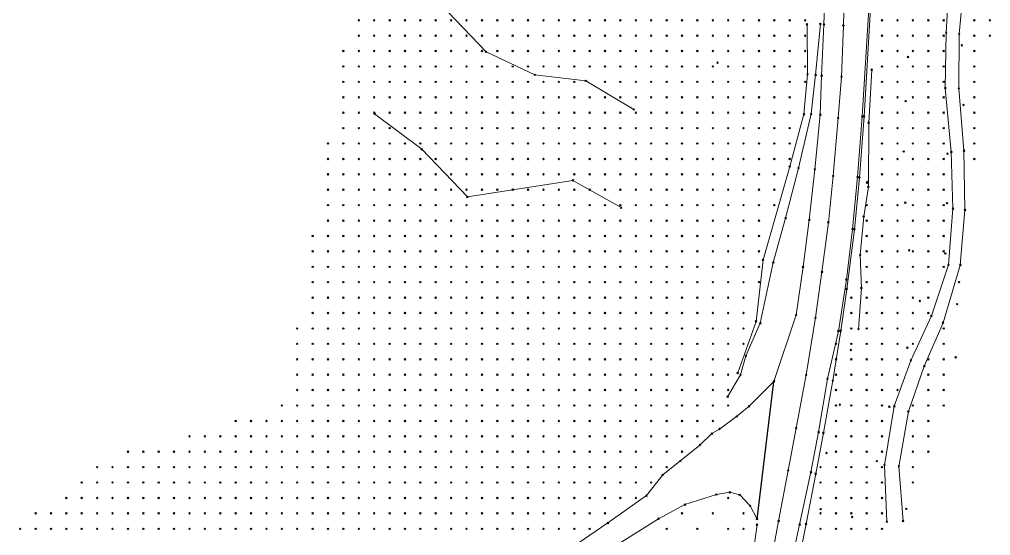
# Model space of a CAD drawing. Header units: metres. Extents: x 441556 to 446409, y 432338 to 461058.
# Drawn here: x 442190.8 to 442380.1, y 454675.2 to 454775.7 of the extents above; entities that cross this region are included whole.
import ezdxf

# ---------------------------------------------------------------- set-up
doc = ezdxf.new("R2010")
doc.units = ezdxf.units.M
doc.header["$MEASUREMENT"] = 0
doc.header["$PDMODE"] = 35
doc.header["$PDSIZE"] = 0.15
for name, color, linetype, lineweight in [('DTM-BRE-RevN_GRP_ CAROSABIL', 2, 'Continuous', 0), ('DTM-BRE-RevN_GRP_ACOSTAMENT', 2, 'Continuous', 0), ('DTM-BRE-RevN_GRP_AX', 2, 'Continuous', 0), ('DTM-BRE-RevN_GRP_DRUM PAMANT', 2, 'Continuous', 0), ('DTM-BRE-RevN_GRP_FIRUL APEI', 2, 'Continuous', 0), ('DTM-BRE-RevN_GRP_PARAPET METALIC', 2, 'Continuous', 0), ('DTM-BRE-RevN_GRP_TALUZ JOS', 2, 'Continuous', 0), ('DTM-BRE-RevN_GRP_TALUZ SUS', 2, 'Continuous', 0), ('DTM-BRE-RevN_YP_RevN', 1, 'Continuous', 30), ('DTM-NOK-RevN_LIDAR_co_lidar', 91, 'Continuous', 0), ('DTM-NOK-RevN_RTK', 32, 'Continuous', 0)]:
    doc.layers.add(name, color=color, linetype=linetype, lineweight=lineweight)

msp = doc.modelspace()

# ---------------------------------------------------------------- linework, layer by layer
at = {"layer": 'DTM-BRE-RevN_GRP_ CAROSABIL'}
for p, q in [((442347.878, 454785.43, 361.436), (442347.604, 454774.705, 361.731)), ((442356.314, 454777.754, 361.834), (442355.044, 454756.775, 362.402)), ((442347.604, 454774.705, 361.731), (442347.135, 454764.743, 361.954)), ((442347.135, 454764.743, 361.954), (442346.884, 454757.163, 362.195)), ((442346.884, 454757.163, 362.195), (442345.825, 454746.521, 362.475)), ((442355.044, 454756.775, 362.402), (442354.126, 454745.03, 362.726)), ((442345.825, 454746.521, 362.475), (442344.743, 454736.681, 362.744)), ((442354.126, 454745.03, 362.726), (442353.184, 454734.903, 362.986)), ((442344.743, 454736.681, 362.744), (442343.526, 454727.513, 362.983)), ((442353.184, 454734.903, 362.986), (442351.959, 454725.069, 363.266)), ((442343.526, 454727.513, 362.983), (442342.175, 454718.195, 363.229)), ((442351.959, 454725.069, 363.266), (442350.414, 454715.035, 363.489)), ((442342.175, 454718.195, 363.229), (442337.848, 454705.244, 363.446)), ((442350.414, 454715.035, 363.489), (442348.299, 454705.771, 363.711)), ((442348.299, 454705.771, 363.711), (442346.548, 454695.333, 363.951)), ((442337.848, 454705.244, 363.446), (442333.003, 454700.406, 363.448)), ((442333.003, 454700.406, 363.448), (442330.583, 454698.41, 363.44)), ((442330.583, 454698.41, 363.44), (442327.236, 454695.973, 363.396)), ((442325.778, 454695.09, 363.382), (442323.395, 454692.852, 363.41)), ((442327.236, 454695.973, 363.396), (442325.778, 454695.09, 363.382)), ((442346.548, 454695.333, 363.951), (442345.067, 454687.562, 364.12)), ((442323.395, 454692.852, 363.41), (442316.182, 454687.065, 363.146)), ((442316.182, 454687.065, 363.146), (442313.002, 454683.018, 363.26)), ((442345.067, 454687.562, 364.12), (442342.862, 454677.362, 364.201)), ((442313.002, 454683.018, 363.26), (442305.501, 454677.693, 363.215)), ((442320.503, 454681.255, 363.312), (442326.639, 454683.234, 363.573)), ((442326.639, 454683.234, 363.573), (442329.251, 454683.672, 363.695)), ((442329.251, 454683.672, 363.695), (442331.171, 454683.179, 363.799)), ((442331.171, 454683.179, 363.799), (442333.207, 454681.019, 363.954)), ((442315.353, 454678.519, 363.267), (442320.503, 454681.255, 363.312)), ((442333.207, 454681.019, 363.954), (442334.559, 454678.459, 364.02)), ((442305.501, 454677.693, 363.215), (442297.439, 454672.217, 363.133)), ((442307.144, 454673.387, 363.235), (442315.353, 454678.519, 363.267)), ((442342.862, 454677.362, 364.201), (442340.559, 454666.89, 364.342))]:
    msp.add_line(p, q, dxfattribs=at)
at = {"layer": 'DTM-BRE-RevN_GRP_ACOSTAMENT'}
for p, q in [((442345.972, 454764.896, 361.826), (442346.893, 454774.832, 361.713)), ((442345.104, 454757.306, 362.052), (442345.972, 454764.896, 361.826)), ((442342.641, 454746.781, 362.318), (442345.104, 454757.306, 362.052)), ((442340.12, 454737.028, 362.717), (442342.641, 454746.781, 362.318)), ((442337.715, 454728.396, 363.026), (442340.12, 454737.028, 362.717)), ((442335.188, 454716.554, 363.233), (442337.715, 454728.396, 363.026)), ((442332.365, 454710.204, 363.213), (442335.188, 454716.554, 363.233)), ((442331.328, 454706.499, 363.276), (442332.365, 454710.204, 363.213)), ((442328.812, 454702.268, 363.301), (442331.328, 454706.499, 363.276))]:
    msp.add_line(p, q, dxfattribs=at)
at = {"layer": 'DTM-BRE-RevN_GRP_AX'}
for p, q in [((442351.384, 454774.529, 361.818), (442351.723, 454784.626, 361.57)), ((442351.017, 454764.544, 362.082), (442351.384, 454774.529, 361.818)), ((442350.354, 454756.526, 362.291), (442351.017, 454764.544, 362.082)), ((442349.402, 454745.226, 362.594), (442350.354, 454756.526, 362.291)), ((442348.467, 454736.204, 362.824), (442349.402, 454745.226, 362.594)), ((442347.2, 454726.549, 363.1), (442348.467, 454736.204, 362.824)), ((442345.937, 454717.655, 363.351), (442347.2, 454726.549, 363.1)), ((442344.136, 454706.535, 363.625), (442345.937, 454717.655, 363.351)), ((442342.172, 454696.156, 363.861), (442344.136, 454706.535, 363.625)), ((442340.617, 454687.904, 364.002), (442342.172, 454696.156, 363.861)), ((442338.769, 454678.055, 364.138), (442340.617, 454687.904, 364.002)), ((442336.975, 454668.675, 364.231), (442338.769, 454678.055, 364.138))]:
    msp.add_line(p, q, dxfattribs=at)
at = {"layer": 'DTM-BRE-RevN_GRP_DRUM PAMANT'}
for p, q in [((442372.043, 454784.239, 356.319), (442371.412, 454773.137, 356.506)), ((442374.886, 454783.359, 356.284), (442373.938, 454772.831, 356.339)), ((442371.412, 454773.137, 356.506), (442371.235, 454762.342, 356.315)), ((442373.938, 454772.831, 356.339), (442373.869, 454762.248, 356.154)), ((442371.235, 454762.342, 356.315), (442372.407, 454749.904, 355.712)), ((442373.869, 454762.248, 356.154), (442374.885, 454750.169, 355.775)), ((442372.407, 454749.904, 355.712), (442372.724, 454738.874, 355.725)), ((442374.885, 454750.169, 355.775), (442375.073, 454738.614, 355.712)), ((442372.724, 454738.874, 355.725), (442371.873, 454727.927, 355.551)), ((442375.073, 454738.614, 355.712), (442374.156, 454727.884, 355.619)), ((442371.873, 454727.927, 355.551), (442368.532, 454718.005, 355.622)), ((442374.156, 454727.884, 355.619), (442370.8, 454716.658, 355.576)), ((442368.532, 454718.005, 355.622), (442364.52, 454709.332, 356.367)), ((442370.8, 454716.658, 355.576), (442367.148, 454708.207, 356.261)), ((442364.52, 454709.332, 356.367), (442361.298, 454700.411, 357.343)), ((442367.148, 454708.207, 356.261), (442364.048, 454699.384, 357.314)), ((442361.298, 454700.411, 357.343), (442359.407, 454688.971, 357.607)), ((442364.048, 454699.384, 357.314), (442362.18, 454688.696, 357.543)), ((442359.407, 454688.971, 357.607), (442359.844, 454677.946, 357.413)), ((442362.18, 454688.696, 357.543), (442363.005, 454678.067, 357.321))]:
    msp.add_line(p, q, dxfattribs=at)
at = {"layer": 'DTM-BRE-RevN_GRP_FIRUL APEI'}
for p, q in [((442272.85, 454778.669, 410.569), (442281.737, 454769.381, 403.219)), ((442281.737, 454769.381, 403.219), (442291.244, 454764.916, 396.611)), ((442291.244, 454764.916, 396.611), (442301.178, 454763.757, 389.926)), ((442301.178, 454763.757, 389.926), (442310.542, 454758.179, 382.648))]:
    msp.add_line(p, q, dxfattribs=at)
at = {"layer": 'DTM-BRE-RevN_GRP_PARAPET METALIC'}
for p, q in [((442355.402, 454756.836, 362.414), (442356.687, 454777.816, 361.976)), ((442354.508, 454744.937, 362.757), (442355.402, 454756.836, 362.414)), ((442353.55, 454734.839, 362.997), (442354.508, 454744.937, 362.757)), ((442352.039, 454723.211, 363.326), (442353.55, 454734.839, 362.997)), ((442350.871, 454715.101, 363.506), (442352.039, 454723.211, 363.326)), ((442349.327, 454705.43, 363.726), (442350.871, 454715.101, 363.506)), ((442347.486, 454695.221, 363.906), (442349.327, 454705.43, 363.726)), ((442345.999, 454687.271, 364.066), (442347.486, 454695.221, 363.906)), ((442344.111, 454677.501, 364.14), (442345.999, 454687.271, 364.066)), ((442333.333, 454668.878, 364.164), (442334.566, 454677.351, 364.075)), ((442342.472, 454669.146, 364.279), (442344.111, 454677.501, 364.14))]:
    msp.add_line(p, q, dxfattribs=at)
at = {"layer": 'DTM-BRE-RevN_GRP_TALUZ JOS'}
for p, q in [((442344.383, 454764.993, 361.83), (442344.305, 454774.76, 361.63)), ((442343.69, 454757.233, 362.297), (442344.383, 454764.993, 361.83)), ((442340.932, 454747.08, 362.299), (442343.69, 454757.233, 362.297)), ((442335.733, 454728.914, 362.975), (442340.932, 454747.08, 362.299)), ((442334.371, 454716.921, 363.395), (442335.733, 454728.914, 362.975)), ((442330.792, 454706.884, 363.237), (442334.371, 454716.921, 363.395))]:
    msp.add_line(p, q, dxfattribs=at)
at = {"layer": 'DTM-BRE-RevN_GRP_TALUZ SUS'}
for p, q in [((442356.318, 454755.6, 362.342), (442356.905, 454765.908, 361.769)), ((442260.022, 454757.352, 423.446), (442269.213, 454750.426, 417.219)), ((442356.251, 454743.126, 362.323), (442356.318, 454755.6, 362.342)), ((442269.213, 454750.426, 417.219), (442278.099, 454741.137, 409.869)), ((442278.099, 454741.137, 409.869), (442298.681, 454744.372, 393.698)), ((442298.681, 454744.372, 393.698), (442308.08, 454739.064, 385.194)), ((442355.354, 454737.337, 362.599), (442356.251, 454743.126, 362.323)), ((442354.649, 454729.865, 362.977), (442355.354, 454737.337, 362.599)), ((442354.886, 454723.407, 362.918), (442354.649, 454729.865, 362.977)), ((442354.324, 454715.428, 363.228), (442354.886, 454723.407, 362.918))]:
    msp.add_line(p, q, dxfattribs=at)
at = {"layer": 'DTM-BRE-RevN_YP_RevN'}
msp.add_line((442334.559, 454678.459, 364.02), (442337.848, 454705.244, 363.446), dxfattribs=at)
at = {"layer": 'DTM-NOK-RevN_LIDAR_co_lidar'}
for p in [(442256.944, 454775.539, 421.887), (442259.944, 454775.539, 419.796), (442262.943, 454775.539, 417.663), (442265.942, 454775.539, 415.442), (442268.942, 454775.539, 413.411), (442271.941, 454775.539, 411.158), (442274.94, 454775.539, 409.02), (442277.94, 454775.539, 406.811), (442280.939, 454775.539, 405.06), (442283.938, 454775.539, 403.983), (442286.938, 454775.539, 402.641), (442289.937, 454775.539, 400.698), (442292.936, 454775.539, 398.34), (442295.936, 454775.539, 396.665), (442298.935, 454775.539, 395.954), (442301.934, 454775.539, 394.91), (442304.934, 454775.539, 393.376), (442307.933, 454775.539, 391.631), (442310.932, 454775.539, 389.621), (442313.932, 454775.539, 387.346), (442316.931, 454775.539, 384.876), (442319.93, 454775.539, 382.319), (442322.93, 454775.539, 380.049), (442325.929, 454775.539, 377.973), (442328.928, 454775.539, 375.276), (442331.928, 454775.539, 372.74), (442334.927, 454775.539, 369.763), (442337.926, 454775.539, 366.413), (442340.926, 454775.539, 363.41), (442343.925, 454775.539, 362.121), (442358.922, 454775.539, 359.861), (442361.921, 454775.539, 358.631), (442364.921, 454775.539, 357.662), (442367.92, 454775.539, 356.969), (442370.919, 454775.539, 356.51), (442376.918, 454775.539, 356.186), (442379.917, 454775.539, 355.772), (442256.944, 454772.54, 422.367), (442259.944, 454772.54, 420.153), (442262.943, 454772.54, 417.964), (442265.942, 454772.54, 415.872), (442268.942, 454772.54, 413.472), (442271.941, 454772.54, 411.241), (442274.94, 454772.54, 408.952), (442277.94, 454772.54, 406.622), (442280.939, 454772.54, 404.365), (442283.938, 454772.54, 402.665), (442286.938, 454772.54, 401.283), (442289.937, 454772.54, 399.259), (442292.936, 454772.54, 396.971), (442295.936, 454772.54, 395.279), (442298.935, 454772.54, 394.399), (442301.934, 454772.54, 393.484), (442304.934, 454772.54, 392.12), (442307.933, 454772.54, 390.506), (442310.932, 454772.54, 388.603), (442313.932, 454772.54, 386.568), (442316.931, 454772.54, 384.649), (442319.93, 454772.54, 382.535), (442322.93, 454772.54, 380.189), (442325.929, 454772.54, 377.986), (442328.928, 454772.54, 375.494), (442331.928, 454772.54, 372.791), (442334.927, 454772.54, 369.714), (442337.926, 454772.54, 366.734), (442340.926, 454772.54, 363.051), (442343.925, 454772.54, 361.886), (442358.922, 454772.54, 359.912), (442361.921, 454772.54, 358.476), (442364.921, 454772.54, 357.483), (442367.92, 454772.54, 356.825), (442370.919, 454772.54, 356.468), (442376.918, 454772.54, 356.165), (442379.917, 454772.54, 355.788), (442253.945, 454769.541, 424.924), (442256.944, 454769.541, 422.816), (442259.944, 454769.541, 420.628), (442262.943, 454769.541, 418.371), (442265.942, 454769.541, 416.12), (442268.942, 454769.541, 413.849), (442271.941, 454769.541, 411.443), (442274.94, 454769.541, 409.14), (442277.94, 454769.541, 406.614), (442280.939, 454769.541, 404.206), (442283.938, 454769.541, 402.201), (442286.938, 454769.541, 400.453), (442289.937, 454769.541, 398.561), (442292.936, 454769.541, 396.385), (442295.936, 454769.541, 394.549), (442298.935, 454769.541, 393.267), (442301.934, 454769.541, 392.281), (442304.934, 454769.541, 391.023), (442307.933, 454769.541, 389.437), (442310.932, 454769.541, 387.561), (442313.932, 454769.541, 385.652), (442316.931, 454769.541, 383.91), (442319.93, 454769.541, 382.071), (442322.93, 454769.541, 380.056), (442325.929, 454769.541, 377.97), (442328.928, 454769.541, 375.698), (442331.928, 454769.541, 372.831), (442334.927, 454769.541, 369.521), (442337.926, 454769.541, 366.959), (442340.926, 454769.541, 363.22), (442343.925, 454769.541, 361.866), (442358.922, 454769.541, 360.207), (442361.921, 454769.541, 358.507), (442364.921, 454769.541, 357.439), (442367.92, 454769.541, 356.803), (442370.919, 454769.541, 356.456), (442376.918, 454769.541, 356.149), (442253.945, 454766.541, 425.53), (442256.944, 454766.541, 423.26), (442259.944, 454766.541, 421.036), (442262.943, 454766.541, 418.861), (442265.942, 454766.541, 416.539), (442268.942, 454766.541, 414.068), (442271.941, 454766.541, 411.723), (442274.94, 454766.541, 409.364), (442277.94, 454766.541, 406.886), (442280.939, 454766.541, 404.613), (442283.938, 454766.541, 402.456), (442286.938, 454766.541, 400.472), (442289.937, 454766.541, 398.243), (442292.936, 454766.541, 395.81), (442295.936, 454766.541, 393.934), (442298.935, 454766.541, 392.435), (442301.934, 454766.541, 391.118), (442304.934, 454766.541, 389.647), (442307.933, 454766.541, 388.07), (442310.932, 454766.541, 386.285), (442313.932, 454766.541, 384.425), (442316.931, 454766.541, 382.768), (442319.93, 454766.541, 381.224), (442322.93, 454766.541, 379.657), (442325.929, 454766.541, 377.773), (442328.928, 454766.541, 375.642), (442331.928, 454766.541, 373.189), (442334.927, 454766.541, 369.626), (442337.926, 454766.541, 366.693), (442340.926, 454766.541, 363.242), (442343.925, 454766.541, 361.932), (442358.922, 454766.541, 360.243), (442361.921, 454766.541, 358.426), (442364.921, 454766.541, 357.356), (442367.92, 454766.541, 356.757), (442370.919, 454766.541, 356.405), (442376.918, 454766.541, 356.088), (442253.945, 454763.542, 426.297), (442256.944, 454763.542, 423.92), (442259.944, 454763.542, 421.604), (442262.943, 454763.542, 419.414), (442265.942, 454763.542, 417.016), (442268.942, 454763.542, 414.663), (442271.941, 454763.542, 412.226), (442274.94, 454763.542, 409.842), (442277.94, 454763.542, 407.404), (442280.939, 454763.542, 405.22), (442283.938, 454763.542, 402.833), (442286.938, 454763.542, 400.349), (442289.937, 454763.542, 397.99), (442292.936, 454763.542, 395.724), (442295.936, 454763.542, 393.618), (442298.935, 454763.542, 392.042), (442304.934, 454763.542, 388.507), (442307.933, 454763.542, 386.681), (442310.932, 454763.542, 384.846), (442313.932, 454763.542, 383.091), (442316.931, 454763.542, 381.611), (442319.93, 454763.542, 380.273), (442322.93, 454763.542, 378.892), (442325.929, 454763.542, 377.231), (442328.928, 454763.542, 375.382), (442331.928, 454763.542, 373.166), (442334.927, 454763.542, 370.171), (442337.926, 454763.542, 366.74), (442340.926, 454763.542, 363.467), (442343.925, 454763.542, 362.053), (442358.922, 454763.542, 360.493), (442361.921, 454763.542, 358.478), (442364.921, 454763.542, 357.357), (442367.92, 454763.542, 356.753), (442370.919, 454763.542, 356.338), (442376.918, 454763.542, 355.993), (442253.945, 454760.542, 426.729), (442256.944, 454760.542, 424.568), (442259.944, 454760.542, 422.213), (442262.943, 454760.542, 419.845), (442265.942, 454760.542, 417.406), (442268.942, 454760.542, 415.155), (442271.941, 454760.542, 412.684), (442274.94, 454760.542, 410.31), (442277.94, 454760.542, 408.029), (442280.939, 454760.542, 405.804), (442283.938, 454760.542, 403.423), (442286.938, 454760.542, 400.451), (442289.937, 454760.542, 397.841), (442292.936, 454760.542, 395.791), (442295.936, 454760.542, 393.661), (442298.935, 454760.542, 391.946), (442301.934, 454760.542, 389.963), (442304.934, 454760.542, 387.8), (442307.933, 454760.542, 385.787), (442310.932, 454760.542, 383.714), (442313.932, 454760.542, 381.8), (442316.931, 454760.542, 380.364), (442319.93, 454760.542, 379.043), (442322.93, 454760.542, 377.603), (442325.929, 454760.542, 376.138), (442328.928, 454760.542, 374.418), (442331.928, 454760.542, 372.152), (442334.927, 454760.542, 369.467), (442337.926, 454760.542, 366.9), (442340.926, 454760.542, 363.536), (442358.922, 454760.542, 360.661), (442361.921, 454760.542, 358.55), (442364.921, 454760.542, 357.363), (442367.92, 454760.542, 356.718), (442370.919, 454760.542, 356.258), (442376.918, 454760.542, 355.916), (442253.945, 454757.543, 426.412), (442256.944, 454757.543, 424.71), (442259.944, 454757.543, 422.666), (442262.943, 454757.543, 420.317), (442265.942, 454757.543, 417.893), (442268.942, 454757.543, 415.608), (442271.941, 454757.543, 413.215), (442274.94, 454757.543, 411.02), (442277.94, 454757.543, 408.687), (442280.939, 454757.543, 406.249), (442283.938, 454757.543, 403.986), (442286.938, 454757.543, 401.327), (442289.937, 454757.543, 398.716), (442292.936, 454757.543, 396.613), (442295.936, 454757.543, 394.077), (442298.935, 454757.543, 391.904), (442301.934, 454757.543, 389.488), (442304.934, 454757.543, 386.963), (442307.933, 454757.543, 384.781), (442310.932, 454757.543, 382.749), (442313.932, 454757.543, 380.785), (442316.931, 454757.543, 379.097), (442319.93, 454757.543, 377.543), (442322.93, 454757.543, 376.023), (442325.929, 454757.543, 374.716), (442328.928, 454757.543, 373.117), (442331.928, 454757.543, 371.126), (442334.927, 454757.543, 368.705), (442337.926, 454757.543, 366.77), (442340.926, 454757.543, 364.021), (442358.922, 454757.543, 360.676), (442361.921, 454757.543, 358.499), (442364.921, 454757.543, 357.326), (442367.92, 454757.543, 356.657), (442370.919, 454757.543, 356.166), (442376.918, 454757.543, 355.86), (442253.945, 454754.544, 425.366), (442256.944, 454754.544, 424.125), (442259.944, 454754.544, 422.432), (442262.943, 454754.544, 420.383), (442265.942, 454754.544, 418.193), (442268.942, 454754.544, 415.905), (442271.941, 454754.544, 413.683), (442274.94, 454754.544, 411.567), (442277.94, 454754.544, 409.485), (442280.939, 454754.544, 406.931), (442283.938, 454754.544, 404.702), (442286.938, 454754.544, 402.399), (442289.937, 454754.544, 399.851), (442292.936, 454754.544, 397.364), (442295.936, 454754.544, 394.389), (442298.935, 454754.544, 391.719), (442301.934, 454754.544, 389.052), (442304.934, 454754.544, 386.428), (442307.933, 454754.544, 384.19), (442310.932, 454754.544, 382.222), (442313.932, 454754.544, 380.231), (442316.931, 454754.544, 378.234), (442319.93, 454754.544, 376.379), (442322.93, 454754.544, 374.761), (442325.929, 454754.544, 373.393), (442328.928, 454754.544, 371.911), (442331.928, 454754.544, 370.279), (442334.927, 454754.544, 368.166), (442337.926, 454754.544, 366.101), (442340.926, 454754.544, 363.872), (442358.922, 454754.544, 360.592), (442361.921, 454754.544, 358.405), (442364.921, 454754.544, 357.31), (442367.92, 454754.544, 356.562), (442370.919, 454754.544, 356.03), (442376.918, 454754.544, 355.805), (442250.945, 454751.544, 424.772), (442253.945, 454751.544, 424.032), (442256.944, 454751.544, 423.133), (442259.944, 454751.544, 421.758), (442262.943, 454751.544, 419.894), (442265.942, 454751.544, 417.985), (442268.942, 454751.544, 415.996), (442271.941, 454751.544, 413.892), (442274.94, 454751.544, 411.592), (442277.94, 454751.544, 409.724), (442280.939, 454751.544, 407.432), (442283.938, 454751.544, 405.374), (442286.938, 454751.544, 403.106), (442289.937, 454751.544, 400.519), (442292.936, 454751.544, 397.57), (442295.936, 454751.544, 394.589), (442298.935, 454751.544, 391.861), (442301.934, 454751.544, 389.201), (442304.934, 454751.544, 386.7), (442307.933, 454751.544, 384.443), (442310.932, 454751.544, 382.256), (442313.932, 454751.544, 379.963), (442316.931, 454751.544, 377.656), (442319.93, 454751.544, 375.637), (442322.93, 454751.544, 374), (442325.929, 454751.544, 372.553), (442328.928, 454751.544, 371.139), (442331.928, 454751.544, 369.421), (442334.927, 454751.544, 367.416), (442337.926, 454751.544, 365.208), (442340.926, 454751.544, 363.132), (442358.922, 454751.544, 360.505), (442361.921, 454751.544, 358.368), (442364.921, 454751.544, 357.321), (442367.92, 454751.544, 356.509), (442370.919, 454751.544, 355.924), (442376.918, 454751.544, 355.734), (442250.945, 454748.545, 423.343), (442253.945, 454748.545, 422.723), (442256.944, 454748.545, 422.153), (442259.944, 454748.545, 421.247), (442262.943, 454748.545, 419.689), (442265.942, 454748.545, 417.978), (442268.942, 454748.545, 416.215), (442271.941, 454748.545, 414.037), (442274.94, 454748.545, 411.643), (442277.94, 454748.545, 409.63), (442280.939, 454748.545, 407.819), (442283.938, 454748.545, 405.607), (442286.938, 454748.545, 403.367), (442289.937, 454748.545, 401.091), (442292.936, 454748.545, 398.1), (442295.936, 454748.545, 395.122), (442298.935, 454748.545, 392.517), (442301.934, 454748.545, 389.892), (442304.934, 454748.545, 387.285), (442307.933, 454748.545, 384.804), (442310.932, 454748.545, 382.366), (442313.932, 454748.545, 379.846), (442316.931, 454748.545, 377.326), (442319.93, 454748.545, 375.184), (442322.93, 454748.545, 373.537), (442325.929, 454748.545, 372.063), (442328.928, 454748.545, 370.665), (442331.928, 454748.545, 368.867), (442334.927, 454748.545, 366.808), (442337.926, 454748.545, 364.526), (442340.926, 454748.545, 362.787), (442358.922, 454748.545, 360.426), (442361.921, 454748.545, 358.291), (442364.921, 454748.545, 357.29), (442367.92, 454748.545, 356.487), (442370.919, 454748.545, 355.881), (442376.918, 454748.545, 355.676), (442250.945, 454745.546, 421.791), (442253.945, 454745.546, 421.401), (442256.944, 454745.546, 421.11), (442259.944, 454745.546, 420.592), (442262.943, 454745.546, 419.517), (442265.942, 454745.546, 418.067), (442268.942, 454745.546, 416.259), (442271.941, 454745.546, 414.078), (442274.94, 454745.546, 411.864), (442277.94, 454745.546, 409.835), (442280.939, 454745.546, 408.204), (442283.938, 454745.546, 405.822), (442286.938, 454745.546, 403.425), (442289.937, 454745.546, 401.47), (442292.936, 454745.546, 398.804), (442295.936, 454745.546, 395.783), (442298.935, 454745.546, 393.06), (442301.934, 454745.546, 390.407), (442304.934, 454745.546, 387.649), (442307.933, 454745.546, 384.925), (442310.932, 454745.546, 382.325), (442313.932, 454745.546, 379.736), (442316.931, 454745.546, 377.142), (442319.93, 454745.546, 374.913), (442322.93, 454745.546, 373.232), (442325.929, 454745.546, 371.692), (442328.928, 454745.546, 370.254), (442331.928, 454745.546, 368.617), (442334.927, 454745.546, 366.485), (442337.926, 454745.546, 364.155), (442358.922, 454745.546, 360.338), (442361.921, 454745.546, 358.194), (442364.921, 454745.546, 357.22), (442367.92, 454745.546, 356.428), (442370.919, 454745.546, 355.855), (442250.945, 454742.546, 420.142), (442253.945, 454742.546, 420.032), (442256.944, 454742.546, 419.799), (442259.944, 454742.546, 419.427), (442262.943, 454742.546, 418.501), (442265.942, 454742.546, 417.222), (442268.942, 454742.546, 415.629), (442271.941, 454742.546, 413.791), (442274.94, 454742.546, 411.797), (442277.94, 454742.546, 409.862), (442280.939, 454742.546, 408.056), (442283.938, 454742.546, 406.009), (442286.938, 454742.546, 403.538), (442289.937, 454742.546, 401.392), (442292.936, 454742.546, 399.066), (442295.936, 454742.546, 396.102), (442298.935, 454742.546, 393.197), (442301.934, 454742.546, 390.504), (442304.934, 454742.546, 387.788), (442307.933, 454742.546, 385.012), (442310.932, 454742.546, 382.297), (442313.932, 454742.546, 379.581), (442316.931, 454742.546, 376.904), (442319.93, 454742.546, 374.687), (442322.93, 454742.546, 373.032), (442325.929, 454742.546, 371.491), (442328.928, 454742.546, 369.932), (442331.928, 454742.546, 368.155), (442334.927, 454742.546, 366.177), (442337.926, 454742.546, 364.011), (442358.922, 454742.546, 360.305), (442361.921, 454742.546, 358.233), (442364.921, 454742.546, 357.182), (442367.92, 454742.546, 356.36), (442370.919, 454742.546, 355.834), (442250.945, 454739.547, 418.579), (442253.945, 454739.547, 418.62), (442256.944, 454739.547, 418.37), (442259.944, 454739.547, 418.021), (442262.943, 454739.547, 417.229), (442265.942, 454739.547, 415.999), (442268.942, 454739.547, 414.736), (442271.941, 454739.547, 413.304), (442274.94, 454739.547, 411.399), (442277.94, 454739.547, 409.645), (442280.939, 454739.547, 407.78), (442283.938, 454739.547, 405.599), (442286.938, 454739.547, 403.4), (442289.937, 454739.547, 401.098), (442292.936, 454739.547, 398.926), (442295.936, 454739.547, 396.044), (442298.935, 454739.547, 393.13), (442301.934, 454739.547, 390.379), (442304.934, 454739.547, 387.726), (442307.933, 454739.547, 384.985), (442310.932, 454739.547, 382.269), (442313.932, 454739.547, 379.583), (442316.931, 454739.547, 376.94), (442319.93, 454739.547, 374.684), (442322.93, 454739.547, 372.879), (442325.929, 454739.547, 371.262), (442328.928, 454739.547, 369.442), (442331.928, 454739.547, 367.433), (442334.927, 454739.547, 365.652), (442337.926, 454739.547, 363.79), (442355.922, 454739.547, 362.105), (442358.922, 454739.547, 360.232), (442361.921, 454739.547, 358.319), (442364.921, 454739.547, 357.151), (442367.92, 454739.547, 356.239), (442370.919, 454739.547, 355.794), (442250.945, 454736.548, 417.113), (442253.945, 454736.548, 417.153), (442256.944, 454736.548, 416.951), (442259.944, 454736.548, 416.497), (442262.943, 454736.548, 415.827), (442265.942, 454736.548, 414.888), (442268.942, 454736.548, 413.836), (442271.941, 454736.548, 412.606), (442274.94, 454736.548, 410.737), (442277.94, 454736.548, 409.126), (442280.939, 454736.548, 407.178), (442283.938, 454736.548, 405.071), (442286.938, 454736.548, 402.941), (442289.937, 454736.548, 400.852), (442292.936, 454736.548, 398.215), (442295.936, 454736.548, 395.703), (442298.935, 454736.548, 392.907), (442301.934, 454736.548, 390.081), (442304.934, 454736.548, 387.502), (442307.933, 454736.548, 384.87), (442310.932, 454736.548, 382.16), (442313.932, 454736.548, 379.406), (442316.931, 454736.548, 376.783), (442319.93, 454736.548, 374.594), (442322.93, 454736.548, 372.675), (442325.929, 454736.548, 370.897), (442328.928, 454736.548, 368.94), (442331.928, 454736.548, 366.984), (442334.927, 454736.548, 365.097), (442355.922, 454736.548, 362.002), (442358.922, 454736.548, 360.254), (442361.921, 454736.548, 358.461), (442364.921, 454736.548, 357.097), (442367.92, 454736.548, 356.118), (442370.919, 454736.548, 355.761), (442247.946, 454733.548, 415.392), (442250.945, 454733.548, 415.745), (442253.945, 454733.548, 415.753), (442256.944, 454733.548, 415.629), (442259.944, 454733.548, 415.033), (442262.943, 454733.548, 414.321), (442265.942, 454733.548, 413.604), (442268.942, 454733.548, 412.669), (442271.941, 454733.548, 411.611), (442274.94, 454733.548, 410.064), (442277.94, 454733.548, 408.585), (442280.939, 454733.548, 406.6), (442283.938, 454733.548, 404.303), (442286.938, 454733.548, 402.577), (442289.937, 454733.548, 400.954), (442292.936, 454733.548, 397.784), (442295.936, 454733.548, 395.268), (442298.935, 454733.548, 392.482), (442301.934, 454733.548, 389.827), (442304.934, 454733.548, 387.351), (442307.933, 454733.548, 384.842), (442310.932, 454733.548, 382.123), (442313.932, 454733.548, 379.26), (442316.931, 454733.548, 376.674), (442319.93, 454733.548, 374.507), (442322.93, 454733.548, 372.503), (442325.929, 454733.548, 370.448), (442328.928, 454733.548, 368.287), (442331.928, 454733.548, 366.299), (442334.927, 454733.548, 364.417), (442355.922, 454733.548, 362.11), (442358.922, 454733.548, 360.541), (442361.921, 454733.548, 358.691), (442364.921, 454733.548, 357.083), (442367.92, 454733.548, 356.02), (442370.919, 454733.548, 355.687), (442247.946, 454730.549, 413.542), (442250.945, 454730.549, 413.979), (442253.945, 454730.549, 414.11), (442256.944, 454730.549, 413.985), (442259.944, 454730.549, 413.741), (442262.943, 454730.549, 412.884), (442265.942, 454730.549, 411.953), (442268.942, 454730.549, 411.45), (442271.941, 454730.549, 410.235), (442274.94, 454730.549, 408.909), (442277.94, 454730.549, 407.772), (442280.939, 454730.549, 405.804), (442283.938, 454730.549, 403.61), (442286.938, 454730.549, 401.971), (442289.937, 454730.549, 400.16), (442292.936, 454730.549, 396.795), (442295.936, 454730.549, 394.189), (442298.935, 454730.549, 391.799), (442301.934, 454730.549, 389.565), (442304.934, 454730.549, 387.129), (442307.933, 454730.549, 384.635), (442310.932, 454730.549, 382.084), (442313.932, 454730.549, 379.454), (442316.931, 454730.549, 376.899), (442319.93, 454730.549, 374.441), (442322.93, 454730.549, 372.233), (442325.929, 454730.549, 370.112), (442328.928, 454730.549, 367.865), (442331.928, 454730.549, 365.584), (442334.927, 454730.549, 363.831), (442355.922, 454730.549, 362.318), (442358.922, 454730.549, 360.69), (442361.921, 454730.549, 358.773), (442364.921, 454730.549, 357.037), (442367.92, 454730.549, 355.97), (442370.919, 454730.549, 355.634), (442247.946, 454727.55, 411.784), (442250.945, 454727.55, 412.153), (442253.945, 454727.55, 412.253), (442256.944, 454727.55, 412.323), (442259.944, 454727.55, 412.115), (442262.943, 454727.55, 411.243), (442265.942, 454727.55, 410.602), (442268.942, 454727.55, 410.134), (442271.941, 454727.55, 409.136), (442274.94, 454727.55, 407.869), (442277.94, 454727.55, 406.71), (442280.939, 454727.55, 404.062), (442283.938, 454727.55, 402.492), (442286.938, 454727.55, 401.046), (442289.937, 454727.55, 398.843), (442292.936, 454727.55, 396.126), (442295.936, 454727.55, 393.389), (442298.935, 454727.55, 391.282), (442301.934, 454727.55, 389.29), (442304.934, 454727.55, 386.871), (442307.933, 454727.55, 384.383), (442310.932, 454727.55, 381.989), (442313.932, 454727.55, 379.373), (442316.931, 454727.55, 376.684), (442319.93, 454727.55, 374.275), (442322.93, 454727.55, 371.974), (442325.929, 454727.55, 369.655), (442328.928, 454727.55, 367.38), (442331.928, 454727.55, 365.192), (442334.927, 454727.55, 363.568), (442355.922, 454727.55, 362.276), (442358.922, 454727.55, 360.716), (442361.921, 454727.55, 358.714), (442364.921, 454727.55, 356.952), (442367.92, 454727.55, 355.949), (442370.919, 454727.55, 355.627), (442247.946, 454724.55, 410.111), (442250.945, 454724.55, 410.502), (442253.945, 454724.55, 410.687), (442256.944, 454724.55, 410.708), (442259.944, 454724.55, 410.443), (442262.943, 454724.55, 409.653), (442265.942, 454724.55, 409.154), (442268.942, 454724.55, 408.656), (442271.941, 454724.55, 407.895), (442274.94, 454724.55, 406.363), (442277.94, 454724.55, 402.691), (442280.939, 454724.55, 402.1), (442283.938, 454724.55, 400.356), (442286.938, 454724.55, 398.838), (442289.937, 454724.55, 397.292), (442292.936, 454724.55, 394.703), (442295.936, 454724.55, 392.744), (442298.935, 454724.55, 390.488), (442301.934, 454724.55, 388.311), (442304.934, 454724.55, 386.239), (442307.933, 454724.55, 383.96), (442310.932, 454724.55, 381.589), (442313.932, 454724.55, 379.252), (442316.931, 454724.55, 376.747), (442319.93, 454724.55, 374.105), (442322.93, 454724.55, 371.708), (442325.929, 454724.55, 369.436), (442328.928, 454724.55, 367.088), (442331.928, 454724.55, 365.012), (442334.927, 454724.55, 363.599), (442355.922, 454724.55, 362.362), (442358.922, 454724.55, 360.794), (442361.921, 454724.55, 358.749), (442364.921, 454724.55, 356.984), (442367.92, 454724.55, 356.002), (442373.919, 454724.55, 355.68), (442247.946, 454721.551, 408.32), (442250.945, 454721.551, 409.011), (442253.945, 454721.551, 409.253), (442256.944, 454721.551, 409.132), (442259.944, 454721.551, 408.902), (442262.943, 454721.551, 408.317), (442265.942, 454721.551, 407.311), (442268.942, 454721.551, 406.871), (442271.941, 454721.551, 406.373), (442274.94, 454721.551, 405.122), (442277.94, 454721.551, 402.52), (442280.939, 454721.551, 400.26), (442283.938, 454721.551, 398.335), (442286.938, 454721.551, 396.694), (442289.937, 454721.551, 395.176), (442292.936, 454721.551, 393.222), (442295.936, 454721.551, 391.4), (442298.935, 454721.551, 389.079), (442301.934, 454721.551, 386.907), (442304.934, 454721.551, 385.076), (442307.933, 454721.551, 383.108), (442310.932, 454721.551, 380.835), (442313.932, 454721.551, 378.522), (442316.931, 454721.551, 376.299), (442319.93, 454721.551, 373.877), (442322.93, 454721.551, 371.245), (442325.929, 454721.551, 368.941), (442328.928, 454721.551, 366.77), (442331.928, 454721.551, 364.549), (442352.923, 454721.551, 363.229), (442355.922, 454721.551, 362.372), (442358.922, 454721.551, 360.769), (442361.921, 454721.551, 358.805), (442364.921, 454721.551, 357.028), (442367.92, 454721.551, 355.982), (442247.946, 454718.552, 406.697), (442250.945, 454718.552, 406.821), (442253.945, 454718.552, 406.972), (442256.944, 454718.552, 407.191), (442259.944, 454718.552, 407.239), (442262.943, 454718.552, 406.884), (442265.942, 454718.552, 406.089), (442268.942, 454718.552, 404.883), (442271.941, 454718.552, 404.427), (442274.94, 454718.552, 403.713), (442277.94, 454718.552, 402.54), (442280.939, 454718.552, 400.852), (442283.938, 454718.552, 397.917), (442286.938, 454718.552, 395.389), (442289.937, 454718.552, 393.019), (442292.936, 454718.552, 391.42), (442295.936, 454718.552, 389.549), (442298.935, 454718.552, 387.487), (442301.934, 454718.552, 385.211), (442304.934, 454718.552, 383.366), (442307.933, 454718.552, 382.002), (442310.932, 454718.552, 380.132), (442313.932, 454718.552, 377.556), (442316.931, 454718.552, 375.248), (442319.93, 454718.552, 373.379), (442322.93, 454718.552, 371.188), (442325.929, 454718.552, 368.817), (442328.928, 454718.552, 366.57), (442331.928, 454718.552, 364.53), (442352.923, 454718.552, 363.305), (442355.922, 454718.552, 362.184), (442358.922, 454718.552, 360.623), (442361.921, 454718.552, 358.694), (442364.921, 454718.552, 356.977), (442367.92, 454718.552, 355.94), (442244.947, 454715.552, 404.436), (442247.946, 454715.552, 404.791), (442250.945, 454715.552, 405.126), (442253.945, 454715.552, 405.306), (442256.944, 454715.552, 405.378), (442259.944, 454715.552, 405.084), (442262.943, 454715.552, 404.78), (442265.942, 454715.552, 403.771), (442268.942, 454715.552, 402.476), (442271.941, 454715.552, 402.446), (442274.94, 454715.552, 401.989), (442277.94, 454715.552, 400.785), (442280.939, 454715.552, 400.15), (442283.938, 454715.552, 398.381), (442286.938, 454715.552, 395.804), (442289.937, 454715.552, 393.237), (442292.936, 454715.552, 390.954), (442295.936, 454715.552, 387.869), (442298.935, 454715.552, 385.328), (442301.934, 454715.552, 383.219), (442304.934, 454715.552, 381.355), (442307.933, 454715.552, 379.865), (442310.932, 454715.552, 378.104), (442313.932, 454715.552, 375.963), (442316.931, 454715.552, 373.926), (442319.93, 454715.552, 371.939), (442322.93, 454715.552, 369.947), (442325.929, 454715.552, 367.95), (442328.928, 454715.552, 365.963), (442331.928, 454715.552, 364.365), (442352.923, 454715.552, 363.216), (442355.922, 454715.552, 361.826), (442358.922, 454715.552, 360.137), (442361.921, 454715.552, 358.211), (442364.921, 454715.552, 356.68), (442370.919, 454715.552, 355.618), (442244.947, 454712.553, 402.679), (442247.946, 454712.553, 403.049), (442250.945, 454712.553, 403.347), (442253.945, 454712.553, 403.604), (442256.944, 454712.553, 403.648), (442259.944, 454712.553, 403.183), (442262.943, 454712.553, 402.715), (442265.942, 454712.553, 401.47), (442268.942, 454712.553, 400.444), (442271.941, 454712.553, 400.454), (442274.94, 454712.553, 400.092), (442277.94, 454712.553, 399.392), (442280.939, 454712.553, 398.035), (442283.938, 454712.553, 397.093), (442286.938, 454712.553, 395.354), (442289.937, 454712.553, 393.914), (442292.936, 454712.553, 391.535), (442295.936, 454712.553, 388.853), (442298.935, 454712.553, 385.747), (442301.934, 454712.553, 382.91), (442304.934, 454712.553, 380.139), (442307.933, 454712.553, 377.712), (442310.932, 454712.553, 375.979), (442313.932, 454712.553, 374.305), (442316.931, 454712.553, 372.21), (442319.93, 454712.553, 370.051), (442322.93, 454712.553, 368.255), (442325.929, 454712.553, 366.682), (442328.928, 454712.553, 364.781), (442331.928, 454712.553, 363.642), (442349.924, 454712.553, 363.553), (442352.923, 454712.553, 363.132), (442355.922, 454712.553, 361.448), (442358.922, 454712.553, 359.561), (442361.921, 454712.553, 357.675), (442364.921, 454712.553, 356.44), (442370.919, 454712.553, 355.662), (442244.947, 454709.554, 401.265), (442247.946, 454709.554, 401.625), (442250.945, 454709.554, 401.774), (442253.945, 454709.554, 401.878), (442256.944, 454709.554, 401.797), (442259.944, 454709.554, 401.281), (442262.943, 454709.554, 400.926), (442265.942, 454709.554, 399.593), (442268.942, 454709.554, 398.832), (442271.941, 454709.554, 398.448), (442274.94, 454709.554, 398.296), (442277.94, 454709.554, 397.28), (442280.939, 454709.554, 395.955), (442283.938, 454709.554, 395.592), (442286.938, 454709.554, 394.165), (442289.937, 454709.554, 392.705), (442292.936, 454709.554, 389.993), (442295.936, 454709.554, 387.627), (442298.935, 454709.554, 385.382), (442301.934, 454709.554, 382.527), (442304.934, 454709.554, 379.619), (442307.933, 454709.554, 377.049), (442310.932, 454709.554, 374.641), (442313.932, 454709.554, 372.517), (442316.931, 454709.554, 370.663), (442319.93, 454709.554, 368.673), (442322.93, 454709.554, 366.72), (442325.929, 454709.554, 365.245), (442328.928, 454709.554, 364.133), (442349.924, 454709.554, 363.591), (442352.923, 454709.554, 362.958), (442355.922, 454709.554, 361.112), (442358.922, 454709.554, 359.149), (442361.921, 454709.554, 357.404), (442367.92, 454709.554, 356.07), (442370.919, 454709.554, 355.716), (442244.947, 454706.554, 399.758), (442247.946, 454706.554, 399.951), (442250.945, 454706.554, 399.926), (442253.945, 454706.554, 400.041), (442256.944, 454706.554, 400.016), (442259.944, 454706.554, 399.492), (442262.943, 454706.554, 398.803), (442265.942, 454706.554, 397.617), (442268.942, 454706.554, 396.721), (442271.941, 454706.554, 396.525), (442274.94, 454706.554, 396.102), (442277.94, 454706.554, 394.784), (442280.939, 454706.554, 393.945), (442283.938, 454706.554, 393.279), (442286.938, 454706.554, 391.683), (442289.937, 454706.554, 389.94), (442292.936, 454706.554, 387.796), (442295.936, 454706.554, 385.915), (442298.935, 454706.554, 384.022), (442301.934, 454706.554, 381.372), (442304.934, 454706.554, 378.643), (442307.933, 454706.554, 376.007), (442310.932, 454706.554, 373.711), (442313.932, 454706.554, 371.68), (442316.931, 454706.554, 369.6), (442319.93, 454706.554, 367.703), (442322.93, 454706.554, 365.981), (442325.929, 454706.554, 364.586), (442328.928, 454706.554, 363.749), (442349.924, 454706.554, 363.624), (442352.923, 454706.554, 362.54), (442355.922, 454706.554, 360.627), (442358.922, 454706.554, 358.609), (442361.921, 454706.554, 357.21), (442367.92, 454706.554, 356.252), (442370.919, 454706.554, 355.813), (442244.947, 454703.555, 397.668), (442247.946, 454703.555, 397.786), (442250.945, 454703.555, 397.761), (442253.945, 454703.555, 397.887), (442256.944, 454703.555, 397.893), (442259.944, 454703.555, 397.39), (442262.943, 454703.555, 396.466), (442265.942, 454703.555, 395.597), (442268.942, 454703.555, 394.502), (442271.941, 454703.555, 394.182), (442274.94, 454703.555, 393.957), (442277.94, 454703.555, 392.839), (442280.939, 454703.555, 391.38), (442283.938, 454703.555, 390.314), (442286.938, 454703.555, 388.643), (442289.937, 454703.555, 387.169), (442292.936, 454703.555, 385.869), (442295.936, 454703.555, 384.213), (442298.935, 454703.555, 382.286), (442301.934, 454703.555, 380.034), (442304.934, 454703.555, 377.471), (442307.933, 454703.555, 374.882), (442310.932, 454703.555, 372.505), (442313.932, 454703.555, 370.467), (442316.931, 454703.555, 368.711), (442319.93, 454703.555, 366.971), (442322.93, 454703.555, 365.359), (442325.929, 454703.555, 364.273), (442328.928, 454703.555, 363.472), (442349.924, 454703.555, 363.587), (442352.923, 454703.555, 362.056), (442355.922, 454703.555, 360.062), (442358.922, 454703.555, 358.258), (442361.921, 454703.555, 357.222), (442367.92, 454703.555, 356.482), (442370.919, 454703.555, 355.93), (442241.947, 454700.556, 394.398), (442244.947, 454700.556, 395.042), (442247.946, 454700.556, 395.546), (442250.945, 454700.556, 395.65), (442253.945, 454700.556, 395.6), (442256.944, 454700.556, 395.564), (442259.944, 454700.556, 394.855), (442262.943, 454700.556, 394.235), (442265.942, 454700.556, 393.496), (442268.942, 454700.556, 392.595), (442271.941, 454700.556, 391.859), (442274.94, 454700.556, 391.583), (442277.94, 454700.556, 390.619), (442280.939, 454700.556, 389.201), (442283.938, 454700.556, 388.02), (442286.938, 454700.556, 386.547), (442289.937, 454700.556, 385.123), (442292.936, 454700.556, 383.797), (442295.936, 454700.556, 382.605), (442298.935, 454700.556, 380.795), (442301.934, 454700.556, 378.75), (442304.934, 454700.556, 376.145), (442307.933, 454700.556, 373.366), (442310.932, 454700.556, 370.972), (442313.932, 454700.556, 369.041), (442316.931, 454700.556, 367.43), (442319.93, 454700.556, 365.865), (442322.93, 454700.556, 364.53), (442325.929, 454700.556, 363.784), (442328.928, 454700.556, 363.349), (442349.924, 454700.556, 363.414), (442352.923, 454700.556, 361.699), (442355.922, 454700.556, 359.623), (442358.922, 454700.556, 358.084), (442364.921, 454700.556, 357.109), (442367.92, 454700.556, 356.572), (442370.919, 454700.556, 355.963), (442232.949, 454697.556, 390.348), (442235.949, 454697.556, 391.076), (442238.948, 454697.556, 391.665), (442241.947, 454697.556, 392.307), (442244.947, 454697.556, 392.914), (442247.946, 454697.556, 393.344), (442250.945, 454697.556, 393.537), (442253.945, 454697.556, 393.446), (442256.944, 454697.556, 393.15), (442259.944, 454697.556, 392.702), (442262.943, 454697.556, 392.179), (442265.942, 454697.556, 391.386), (442268.942, 454697.556, 390.504), (442271.941, 454697.556, 389.75), (442274.94, 454697.556, 389.199), (442277.94, 454697.556, 388.373), (442280.939, 454697.556, 387.275), (442283.938, 454697.556, 386.094), (442286.938, 454697.556, 384.651), (442289.937, 454697.556, 383.197), (442292.936, 454697.556, 381.717), (442295.936, 454697.556, 380.666), (442298.935, 454697.556, 379.393), (442301.934, 454697.556, 377.209), (442304.934, 454697.556, 374.452), (442307.933, 454697.556, 371.77), (442310.932, 454697.556, 369.478), (442313.932, 454697.556, 367.594), (442316.931, 454697.556, 366.024), (442319.93, 454697.556, 364.719), (442322.93, 454697.556, 363.812), (442325.929, 454697.556, 363.434), (442349.924, 454697.556, 363.222), (442352.923, 454697.556, 361.438), (442355.922, 454697.556, 359.419), (442358.922, 454697.556, 358.008), (442364.921, 454697.556, 357.187), (442367.92, 454697.556, 356.464), (442223.951, 454694.557, 385.88), (442226.951, 454694.557, 386.632), (442229.95, 454694.557, 387.313), (442232.949, 454694.557, 388.083), (442235.949, 454694.557, 388.726), (442238.948, 454694.557, 389.594), (442241.947, 454694.557, 390.416), (442244.947, 454694.557, 390.979), (442247.946, 454694.557, 391.262), (442250.945, 454694.557, 391.357), (442253.945, 454694.557, 391.239), (442256.944, 454694.557, 390.864), (442259.944, 454694.557, 390.588), (442262.943, 454694.557, 389.918), (442265.942, 454694.557, 389.317), (442268.942, 454694.557, 388.83), (442271.941, 454694.557, 387.888), (442274.94, 454694.557, 386.887), (442277.94, 454694.557, 386.275), (442280.939, 454694.557, 385.063), (442283.938, 454694.557, 383.642), (442286.938, 454694.557, 382.492), (442289.937, 454694.557, 381.224), (442292.936, 454694.557, 379.797), (442295.936, 454694.557, 378.638), (442298.935, 454694.557, 377.456), (442301.934, 454694.557, 375.457), (442304.934, 454694.557, 372.594), (442307.933, 454694.557, 369.875), (442310.932, 454694.557, 367.85), (442313.932, 454694.557, 366.129), (442316.931, 454694.557, 364.694), (442319.93, 454694.557, 363.842), (442322.93, 454694.557, 363.406), (442349.924, 454694.557, 362.932), (442352.923, 454694.557, 361.188), (442355.922, 454694.557, 359.233), (442358.922, 454694.557, 357.955), (442364.921, 454694.557, 357.05), (442367.92, 454694.557, 356.219), (442211.954, 454691.558, 381.729), (442214.953, 454691.558, 381.861), (442217.953, 454691.558, 382.175), (442220.952, 454691.558, 382.891), (442223.951, 454691.558, 383.714), (442226.951, 454691.558, 384.432), (442229.95, 454691.558, 384.951), (442232.949, 454691.558, 385.677), (442235.949, 454691.558, 386.615), (442238.948, 454691.558, 387.605), (442241.947, 454691.558, 388.483), (442244.947, 454691.558, 389.16), (442247.946, 454691.558, 389.313), (442250.945, 454691.558, 389.216), (442253.945, 454691.558, 389.131), (442256.944, 454691.558, 388.688), (442259.944, 454691.558, 388.288), (442262.943, 454691.558, 387.79), (442265.942, 454691.558, 387.263), (442268.942, 454691.558, 386.902), (442271.941, 454691.558, 385.766), (442274.94, 454691.558, 384.693), (442277.94, 454691.558, 383.999), (442280.939, 454691.558, 383.141), (442283.938, 454691.558, 381.405), (442286.938, 454691.558, 380.042), (442289.937, 454691.558, 378.97), (442292.936, 454691.558, 377.728), (442295.936, 454691.558, 376.566), (442298.935, 454691.558, 375.048), (442301.934, 454691.558, 373.035), (442304.934, 454691.558, 370.628), (442307.933, 454691.558, 368.18), (442310.932, 454691.558, 366.249), (442313.932, 454691.558, 364.843), (442316.931, 454691.558, 363.828), (442319.93, 454691.558, 363.381), (442349.924, 454691.558, 362.558), (442352.923, 454691.558, 360.866), (442355.922, 454691.558, 359.036), (442358.922, 454691.558, 357.872), (442364.921, 454691.558, 356.807), (442367.92, 454691.558, 355.965), (442205.955, 454688.558, 377.819), (442208.955, 454688.558, 379.008), (442211.954, 454688.558, 379.38), (442214.953, 454688.558, 379.471), (442217.953, 454688.558, 379.919), (442220.952, 454688.558, 380.698), (442223.951, 454688.558, 381.448), (442226.951, 454688.558, 382.044), (442229.95, 454688.558, 382.491), (442232.949, 454688.558, 383.419), (442235.949, 454688.558, 384.662), (442238.948, 454688.558, 385.682), (442241.947, 454688.558, 386.429), (442244.947, 454688.558, 387.126), (442247.946, 454688.558, 387.353), (442250.945, 454688.558, 387.142), (442253.945, 454688.558, 386.945), (442256.944, 454688.558, 386.538), (442259.944, 454688.558, 386.063), (442262.943, 454688.558, 385.584), (442265.942, 454688.558, 385.043), (442268.942, 454688.558, 384.559), (442271.941, 454688.558, 383.352), (442274.94, 454688.558, 382.53), (442277.94, 454688.558, 381.57), (442280.939, 454688.558, 381.041), (442283.938, 454688.558, 379.219), (442286.938, 454688.558, 377.613), (442289.937, 454688.558, 376.565), (442292.936, 454688.558, 375.611), (442295.936, 454688.558, 374.458), (442298.935, 454688.558, 372.683), (442301.934, 454688.558, 370.618), (442304.934, 454688.558, 368.633), (442307.933, 454688.558, 366.528), (442310.932, 454688.558, 364.762), (442313.932, 454688.558, 363.796), (442316.931, 454688.558, 363.37), (442346.924, 454688.558, 363.655), (442349.924, 454688.558, 362.126), (442352.923, 454688.558, 360.558), (442355.922, 454688.558, 358.881), (442358.922, 454688.558, 357.804), (442364.921, 454688.558, 356.681), (442202.956, 454685.559, 374.686), (442205.955, 454685.559, 375.19), (442208.955, 454685.559, 376.493), (442211.954, 454685.559, 377.126), (442214.953, 454685.559, 377.338), (442217.953, 454685.559, 377.721), (442220.952, 454685.559, 378.455), (442223.951, 454685.559, 379.019), (442226.951, 454685.559, 379.655), (442229.95, 454685.559, 380.27), (442232.949, 454685.559, 381.37), (442235.949, 454685.559, 382.706), (442238.948, 454685.559, 383.597), (442241.947, 454685.559, 384.286), (442244.947, 454685.559, 384.936), (442247.946, 454685.559, 385.032), (442250.945, 454685.559, 384.664), (442253.945, 454685.559, 384.395), (442256.944, 454685.559, 384.093), (442259.944, 454685.559, 383.532), (442262.943, 454685.559, 382.947), (442265.942, 454685.559, 382.578), (442268.942, 454685.559, 381.872), (442271.941, 454685.559, 380.973), (442274.94, 454685.559, 380.253), (442277.94, 454685.559, 379.128), (442280.939, 454685.559, 378.576), (442283.938, 454685.559, 377.059), (442286.938, 454685.559, 375.627), (442289.937, 454685.559, 374.368), (442292.936, 454685.559, 373.526), (442295.936, 454685.559, 372.302), (442298.935, 454685.559, 370.708), (442301.934, 454685.559, 368.648), (442304.934, 454685.559, 366.556), (442307.933, 454685.559, 364.708), (442310.932, 454685.559, 363.572), (442313.932, 454685.559, 363.227), (442346.924, 454685.559, 363.269), (442349.924, 454685.559, 361.687), (442352.923, 454685.559, 360.339), (442355.922, 454685.559, 358.744), (442358.922, 454685.559, 357.716), (442364.921, 454685.559, 356.724), (442199.957, 454682.56, 373.055), (442202.956, 454682.56, 372.762), (442205.955, 454682.56, 373.142), (442208.955, 454682.56, 374.224), (442211.954, 454682.56, 374.913), (442214.953, 454682.56, 375.208), (442217.953, 454682.56, 375.512), (442220.952, 454682.56, 376.156), (442223.951, 454682.56, 376.65), (442226.951, 454682.56, 377.427), (442229.95, 454682.56, 378.288), (442232.949, 454682.56, 379.315), (442235.949, 454682.56, 380.579), (442238.948, 454682.56, 381.274), (442241.947, 454682.56, 381.888), (442244.947, 454682.56, 382.36), (442247.946, 454682.56, 382.202), (442250.945, 454682.56, 381.872), (442253.945, 454682.56, 381.734), (442256.944, 454682.56, 381.395), (442259.944, 454682.56, 380.743), (442262.943, 454682.56, 380.298), (442265.942, 454682.56, 380.019), (442268.942, 454682.56, 379.483), (442271.941, 454682.56, 378.684), (442274.94, 454682.56, 377.816), (442277.94, 454682.56, 376.39), (442280.939, 454682.56, 375.975), (442283.938, 454682.56, 374.92), (442286.938, 454682.56, 373.587), (442289.937, 454682.56, 372.27), (442292.936, 454682.56, 371.286), (442295.936, 454682.56, 370.201), (442298.935, 454682.56, 368.833), (442301.934, 454682.56, 366.656), (442304.934, 454682.56, 364.624), (442307.933, 454682.56, 363.462), (442310.932, 454682.56, 363.115), (442328.928, 454682.56, 363.6), (442346.924, 454682.56, 363.029), (442349.924, 454682.56, 361.415), (442352.923, 454682.56, 360.125), (442355.922, 454682.56, 358.559), (442358.922, 454682.56, 357.612), (442193.958, 454679.56, 371.79), (442196.957, 454679.56, 371.648), (442199.957, 454679.56, 371.507), (442202.956, 454679.56, 371.348), (442205.955, 454679.56, 371.523), (442208.955, 454679.56, 372.298), (442211.954, 454679.56, 372.764), (442214.953, 454679.56, 373.21), (442217.953, 454679.56, 373.288), (442220.952, 454679.56, 373.849), (442223.951, 454679.56, 374.409), (442226.951, 454679.56, 375.184), (442229.95, 454679.56, 376.202), (442232.949, 454679.56, 377.094), (442235.949, 454679.56, 378.08), (442238.948, 454679.56, 378.795), (442241.947, 454679.56, 379.217), (442244.947, 454679.56, 379.391), (442247.946, 454679.56, 379.354), (442250.945, 454679.56, 379.261), (442253.945, 454679.56, 379.041), (442256.944, 454679.56, 378.618), (442259.944, 454679.56, 378.176), (442262.943, 454679.56, 377.784), (442265.942, 454679.56, 377.421), (442268.942, 454679.56, 377.28), (442271.941, 454679.56, 376.373), (442274.94, 454679.56, 375.274), (442277.94, 454679.56, 373.594), (442280.939, 454679.56, 373.206), (442283.938, 454679.56, 372.437), (442286.938, 454679.56, 371.096), (442289.937, 454679.56, 370.019), (442292.936, 454679.56, 369.036), (442295.936, 454679.56, 368.201), (442298.935, 454679.56, 366.604), (442301.934, 454679.56, 364.661), (442304.934, 454679.56, 363.45), (442319.93, 454679.56, 363.239), (442325.929, 454679.56, 363.279), (442331.928, 454679.56, 363.768), (442346.924, 454679.56, 362.91), (442349.924, 454679.56, 361.217), (442352.923, 454679.56, 359.801), (442355.922, 454679.56, 358.352), (442358.922, 454679.56, 357.558), (442190.959, 454676.561, 368.96), (442193.958, 454676.561, 369.151), (442196.957, 454676.561, 369.357), (442199.957, 454676.561, 369.599), (442202.956, 454676.561, 369.714), (442205.955, 454676.561, 369.722), (442208.955, 454676.561, 370.263), (442211.954, 454676.561, 370.668), (442214.953, 454676.561, 371.162), (442217.953, 454676.561, 371.122), (442220.952, 454676.561, 371.638), (442223.951, 454676.561, 372.162), (442226.951, 454676.561, 373.041), (442229.95, 454676.561, 373.933), (442232.949, 454676.561, 374.623), (442235.949, 454676.561, 375.428), (442238.948, 454676.561, 376.185), (442241.947, 454676.561, 376.56), (442244.947, 454676.561, 376.747), (442247.946, 454676.561, 376.797), (442250.945, 454676.561, 376.624), (442253.945, 454676.561, 376.258), (442256.944, 454676.561, 375.851), (442259.944, 454676.561, 375.664), (442262.943, 454676.561, 375.198), (442265.942, 454676.561, 374.851), (442268.942, 454676.561, 374.549), (442271.941, 454676.561, 373.996), (442274.94, 454676.561, 372.835), (442277.94, 454676.561, 371.374), (442280.939, 454676.561, 370.638), (442283.938, 454676.561, 370.021), (442286.938, 454676.561, 368.847), (442289.937, 454676.561, 367.735), (442292.936, 454676.561, 366.797), (442295.936, 454676.561, 365.844), (442298.935, 454676.561, 364.403), (442301.934, 454676.561, 363.349), (442316.931, 454676.561, 363.212), (442322.93, 454676.561, 363.008), (442328.928, 454676.561, 362.809), (442331.928, 454676.561, 363.614), (442346.924, 454676.561, 362.487), (442349.924, 454676.561, 360.835), (442352.923, 454676.561, 359.279), (442355.922, 454676.561, 358.095), (442358.922, 454676.561, 357.497)]:
    msp.add_point(p, dxfattribs=at)
at = {"layer": 'DTM-NOK-RevN_RTK'}
for p in [(442344.305, 454774.76, 361.63), (442346.893, 454774.832, 361.713), (442347.604, 454774.705, 361.731), (442351.384, 454774.529, 361.818), (442371.412, 454773.137, 356.506), (442373.938, 454772.831, 356.339), (442374.474, 454770.653, 356.303), (442281.737, 454769.381, 403.219), (442363.956, 454768.384, 357.534), (442326.838, 454767.286, 378.376), (442291.244, 454764.916, 396.611), (442344.383, 454764.993, 361.83), (442345.972, 454764.896, 361.826), (442347.135, 454764.743, 361.954), (442351.017, 454764.544, 362.082), (442356.905, 454765.908, 361.769), (442301.178, 454763.757, 389.926), (442371.235, 454762.342, 356.315), (442373.869, 454762.248, 356.154), (442363.501, 454759.785, 357.334), (442374.79, 454759.037, 356.058), (442260.022, 454757.352, 423.446), (442310.542, 454758.179, 382.648), (442343.69, 454757.233, 362.297), (442345.104, 454757.306, 362.052), (442346.884, 454757.163, 362.195), (442355.044, 454756.775, 362.402), (442355.402, 454756.836, 362.414), (442350.354, 454756.526, 362.291), (442356.318, 454755.6, 362.342), (442269.213, 454750.426, 417.219), (442363.12, 454749.995, 357.399), (442371.67, 454749.581, 355.747), (442372.407, 454749.904, 355.712), (442374.885, 454750.169, 355.775), (442340.932, 454747.08, 362.299), (442342.641, 454746.781, 362.318), (442345.825, 454746.521, 362.475), (442349.402, 454745.226, 362.594), (442298.681, 454744.372, 393.698), (442354.126, 454745.03, 362.726), (442354.508, 454744.937, 362.757), (442355.989, 454743.908, 362.752), (442356.079, 454744.087, 363.04), (442356.251, 454743.126, 362.323), (442278.099, 454741.137, 409.869), (442363.461, 454740.038, 357.488), (442371.563, 454739.939, 355.795), (442308.08, 454739.064, 385.194), (442372.724, 454738.874, 355.725), (442375.073, 454738.614, 355.712), (442340.12, 454737.028, 362.717), (442344.743, 454736.681, 362.744), (442348.467, 454736.204, 362.824), (442355.354, 454737.337, 362.599), (442353.184, 454734.903, 362.986), (442353.55, 454734.839, 362.997), (442364.199, 454730.773, 357.045), (442371.247, 454730.133, 355.608), (442335.733, 454728.914, 362.975), (442337.715, 454728.396, 363.026), (442354.649, 454729.865, 362.977), (442343.526, 454727.513, 362.983), (442347.2, 454726.549, 363.1), (442371.873, 454727.927, 355.551), (442374.156, 454727.884, 355.619), (442351.959, 454725.069, 363.266), (442352.039, 454723.211, 363.326), (442354.886, 454723.407, 362.918), (442366.278, 454720.884, 356.266), (442373.547, 454720.273, 355.7), (442334.371, 454716.921, 363.395), (442342.175, 454718.195, 363.229), (442345.937, 454717.655, 363.351), (442368.532, 454718.005, 355.622), (442335.188, 454716.554, 363.233), (442350.414, 454715.035, 363.489), (442350.871, 454715.101, 363.506), (442354.324, 454715.428, 363.228), (442370.8, 454716.658, 355.576), (442352.845, 454711.338, 363.317), (442363.828, 454711.805, 356.594), (442332.365, 454710.204, 363.213), (442364.52, 454709.332, 356.367), (442373.246, 454709.91, 355.348), (442367.148, 454708.207, 356.261), (442330.792, 454706.884, 363.237), (442331.328, 454706.499, 363.276), (442344.136, 454706.535, 363.625), (442348.299, 454705.771, 363.711), (442337.848, 454705.244, 363.446), (442349.327, 454705.43, 363.726), (442328.812, 454702.268, 363.301), (442333.003, 454700.406, 363.448), (442350.689, 454700.711, 363.274), (442360.325, 454700.309, 357.531), (442361.298, 454700.411, 357.343), (442330.583, 454698.41, 363.44), (442364.048, 454699.384, 357.314), (442342.172, 454696.156, 363.861), (442325.778, 454695.09, 363.382), (442327.236, 454695.973, 363.396), (442346.548, 454695.333, 363.951), (442347.486, 454695.221, 363.906), (442323.395, 454692.852, 363.41), (442348.088, 454691.303, 363.6), (442319.649, 454689.795, 363.284), (442357.891, 454689.711, 357.93), (442359.407, 454688.971, 357.607), (442362.18, 454688.696, 357.543), (442316.182, 454687.065, 363.146), (442340.617, 454687.904, 364.002), (442345.067, 454687.562, 364.12), (442345.999, 454687.271, 364.066), (442313.002, 454683.018, 363.26), (442326.639, 454683.234, 363.573), (442329.251, 454683.672, 363.695), (442331.171, 454683.179, 363.799), (442320.503, 454681.255, 363.312), (442333.207, 454681.019, 363.954), (442346.965, 454680.369, 363.451), (442363.66, 454680.443, 357.223), (442305.501, 454677.693, 363.215), (442315.353, 454678.519, 363.267), (442334.559, 454678.459, 364.02), (442334.566, 454677.351, 364.075), (442338.769, 454678.055, 364.138), (442342.862, 454677.362, 364.201), (442344.111, 454677.501, 364.14), (442353.101, 454678.859, 359.68), (442359.844, 454677.946, 357.413), (442363.005, 454678.067, 357.321)]:
    msp.add_point(p, dxfattribs=at)

doc.saveas('drawing.dxf')
